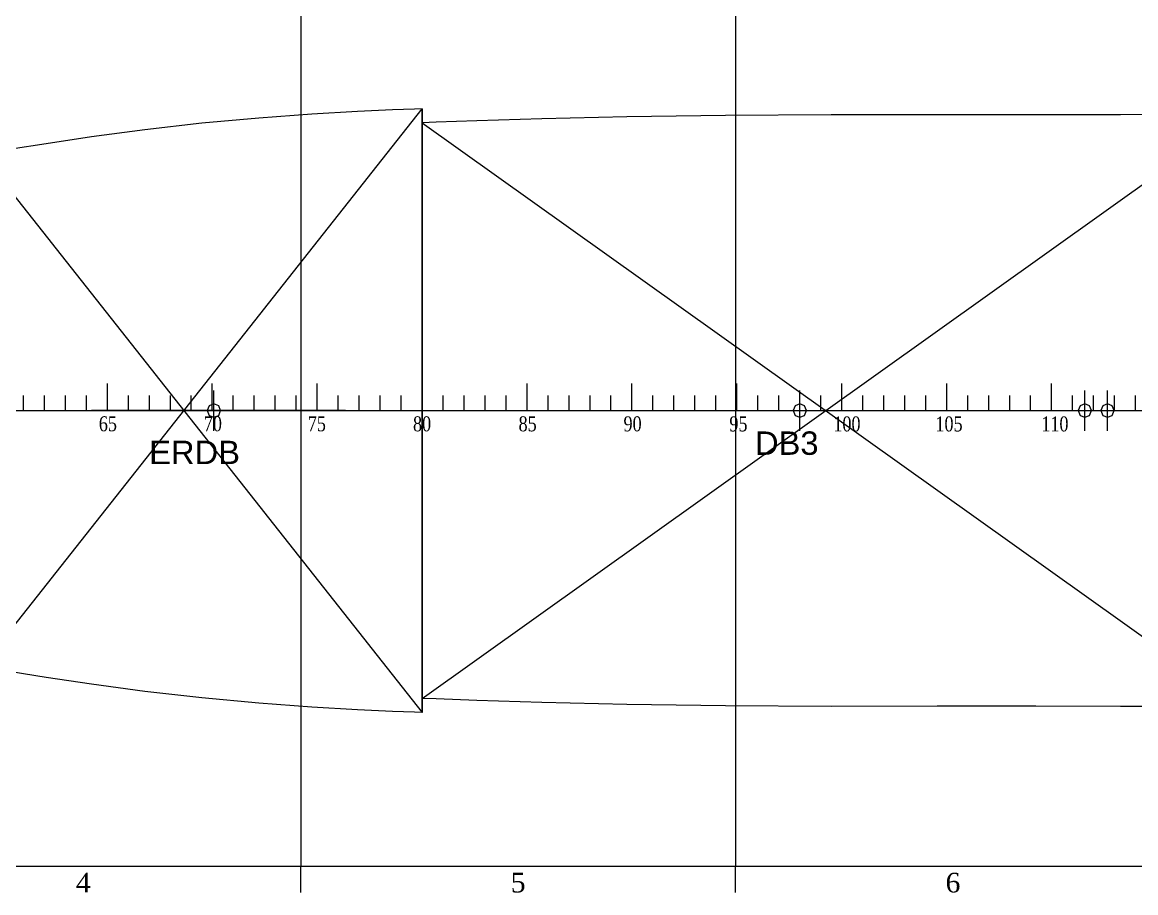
# Model space of a CAD drawing. Header units: millimetres. Extents: x -4 to 3776, y -4 to 4079.
# Drawn here: x 243.7 to 429.4, y -4.4 to 140.8 of the extents above; entities that cross this region are included whole.
import ezdxf
from ezdxf import colors
from ezdxf.entities.mleader import LeaderData, LeaderLine
from ezdxf.math import Vec2, Vec3

# ---------------------------------------------------------------- set-up
doc = ezdxf.new("R2010")
doc.units = ezdxf.units.MM
doc.linetypes.add('ACAD_ISO04W100', pattern=[30, 24, -3, 0, -3])
for name, color, linetype in [('BK_kedu', 255, 'Continuous'), ('DB3', 7, 'Continuous'), ('ERDB', 7, 'Continuous'), ('ROTATEDREFERENCEFRAME', 7, 'Continuous'), ('SHAFTTUNNEL-L', 7, 'Continuous'), ('SHAFTTUNNEL-R', 7, 'Continuous')]:
    doc.layers.add(name, color=color, linetype=linetype)
doc.layers.add('Sheet$BORDER', color=7, linetype='Continuous', true_color=0x000000)
doc.layers.add('Sheet$GRID', color=254, linetype='Continuous', true_color=0xbebebe)
doc.layers.add('刻度', color=3, linetype='ACAD_ISO04W100', lineweight=13)
doc.styles.add('ROMANC', font='ROMANC.shx', dxfattribs={"width": 0.8, "bigfont": 'HZDX.shx'})
doc.styles.get("Standard").update_dxf_attribs({"font": 'arial.ttf'})

# ---------------------------------------------------------------- blocks, each defined once
blk = doc.blocks.new('BK_0.7')
at = {"color": 4, "lineweight": 25}
for p, q in [((0, 0), (0, 4.41)), ((17.5, 0), (17.5, 4.5)), ((3.5, 0), (3.5, 2.5)), ((7, 0), (7, 2.5)), ((10.5, 0), (10.5, 2.51)), ((14, 0), (14, 2.5)), ((0, 0), (3.5, 0)), ((3.5, 0), (7, 0)), ((7, 0), (10.5, 0)), ((10.5, 0), (14, 0)), ((14, 0), (17.5, 0))]:
    blk.add_line(p, q, dxfattribs=at)
blk = doc.blocks.new('*U491')
at = {"layer": '刻度', "color": 4, "lineweight": 25}
blk.add_blockref('BK_0.7', (-8.75, -2.25), dxfattribs=at)
blk = doc.blocks.new('*U492')
at = {"layer": '刻度', "color": 0, "linetype": 'ByBlock', "lineweight": -2, "transparency": 16777216}
for p in [(140, 0), (157.5, 0), (175, 0), (192.5, 0), (210, 0), (227.5, 0), (245, 0), (262.5, 0), (280, 0), (297.5, 0), (315, 0)]:
    blk.add_blockref('*U491', p, dxfattribs=at)

msp = doc.modelspace()

# ---------------------------------------------------------------- linework, layer by layer
at = {"layer": 'DB3', "color": 4}
for p, q in [((310.372, 28.027), (446.872, 125.433)), ((310.372, 124.065), (446.872, 26.66)), ((420.905, 72.699), (420.905, 79.394)), ((424.698, 72.699), (424.698, 79.394)), ((420.116, 76.835), (419.789, 76.046)), ((420.905, 77.162), (420.116, 76.835)), ((421.694, 76.835), (420.905, 77.162)), ((422.021, 76.046), (421.694, 76.835)), ((423.909, 76.835), (423.582, 76.046)), ((424.698, 77.162), (423.909, 76.835)), ((425.486, 76.835), (424.698, 77.162)), ((425.813, 76.046), (425.486, 76.835)), ((417.558, 76.046), (424.252, 76.046)), ((419.789, 76.046), (420.116, 75.257)), ((420.116, 75.257), (420.905, 74.931)), ((420.905, 74.931), (421.694, 75.257)), ((421.35, 76.046), (428.045, 76.046)), ((421.694, 75.257), (422.021, 76.046)), ((423.582, 76.046), (423.909, 75.257)), ((423.909, 75.257), (424.698, 74.931)), ((424.698, 74.931), (425.486, 75.257)), ((425.486, 75.257), (425.813, 76.046))]:
    msp.add_line(p, q, dxfattribs=at)
for points in [[(446.872, 125.433), (444.547, 125.434), (437.729, 125.433), (426.882, 125.41), (412.747, 125.385), (396.287, 125.388), (378.622, 125.394), (360.958, 125.309), (344.497, 125.077), (330.362, 124.744), (319.516, 124.402), (312.698, 124.157), (310.372, 124.065)], [(310.372, 28.314), (310.372, 28.027), (310.372, 76.046), (310.372, 124.065), (310.372, 123.778), (310.372, 121.55), (310.372, 118.874), (310.372, 115.826), (310.372, 112.526), (310.372, 109.097), (310.372, 105.66), (310.372, 102.299), (310.372, 99.003), (310.372, 95.743), (310.372, 92.494), (310.372, 89.227), (310.372, 85.937), (310.372, 82.636), (310.372, 79.335), (310.372, 76.046), (310.372, 72.757), (310.372, 69.457), (310.372, 66.155), (310.372, 62.866), (310.372, 59.599), (310.372, 56.349), (310.372, 53.09), (310.372, 49.794), (310.372, 46.433), (310.372, 42.996), (310.372, 39.566), (310.372, 36.267), (310.372, 33.219), (310.372, 30.543), (310.372, 28.314)], [(446.872, 26.66), (444.547, 26.659), (437.729, 26.659), (426.882, 26.683), (412.747, 26.707), (396.287, 26.705), (378.622, 26.699), (360.958, 26.783), (344.497, 27.016), (330.362, 27.349), (319.516, 27.691), (312.698, 27.935), (310.372, 28.027)]]:
    msp.add_lwpolyline(points, dxfattribs=at)
at = {"layer": 'ERDB', "color": 4}
for p, q in [((236.872, 33.285), (310.372, 126.405)), ((236.872, 118.807), (310.372, 25.688)), ((275.646, 72.699), (275.646, 79.394)), ((274.857, 76.835), (274.53, 76.046)), ((275.646, 77.162), (274.857, 76.835)), ((276.435, 76.835), (275.646, 77.162)), ((276.762, 76.046), (276.435, 76.835)), ((272.299, 76.046), (278.994, 76.046)), ((273.326, 76.046), (280.021, 76.046)), ((274.53, 76.046), (274.857, 75.257)), ((274.857, 75.257), (275.646, 74.931)), ((275.646, 74.931), (276.435, 75.257)), ((276.435, 75.257), (276.762, 76.046))]:
    msp.add_line(p, q, dxfattribs=at)
for points in [[(310.372, 126.405), (309.12, 126.365), (305.449, 126.25), (299.609, 125.977), (291.997, 125.506), (283.134, 124.841), (273.622, 123.984), (264.111, 122.896), (255.247, 121.716), (247.636, 120.588), (241.796, 119.656), (238.125, 119.035), (236.872, 118.807)], [(310.372, 26.526), (310.372, 25.688), (310.372, 76.046), (310.372, 126.405), (310.372, 125.567), (310.372, 123.778), (310.372, 121.55), (310.372, 118.874), (310.372, 115.826), (310.372, 112.526), (310.372, 109.097), (310.372, 105.66), (310.372, 102.299), (310.372, 99.003), (310.372, 95.743), (310.372, 92.494), (310.372, 89.227), (310.372, 85.937), (310.372, 82.636), (310.372, 79.335), (310.372, 76.046), (310.372, 72.757), (310.372, 69.457), (310.372, 66.155), (310.372, 62.866), (310.372, 59.599), (310.372, 56.349), (310.372, 53.09), (310.372, 49.794), (310.372, 46.433), (310.372, 42.996), (310.372, 39.566), (310.372, 36.267), (310.372, 33.219), (310.372, 30.543), (310.372, 28.314), (310.372, 26.526)], [(291.997, 76.046), (283.134, 76.046), (273.622, 76.046), (264.111, 76.046), (255.247, 76.048)], [(264.111, 76.046), (255.247, 76.046)], [(291.997, 76.045), (283.134, 76.043), (273.622, 76.042), (264.111, 76.042), (255.247, 76.045)], [(297.609, 76.047), (289.997, 76.048), (281.134, 76.05), (271.622, 76.051), (262.111, 76.05)], [(297.609, 76.046), (289.997, 76.046), (281.134, 76.046), (271.622, 76.046), (262.111, 76.046)], [(297.609, 76.046), (289.997, 76.045), (281.134, 76.043), (271.622, 76.042), (262.111, 76.043)], [(291.997, 76.048), (283.134, 76.049), (273.622, 76.051), (264.111, 76.051)], [(310.372, 25.688), (309.12, 25.727), (305.449, 25.843), (299.609, 26.115), (291.997, 26.586), (283.134, 27.252), (273.622, 28.109), (264.111, 29.197), (255.247, 30.377), (247.636, 31.505), (241.796, 32.437), (238.125, 33.058), (236.872, 33.285)]]:
    msp.add_lwpolyline(points, dxfattribs=at)
at = {"layer": 'ROTATEDREFERENCEFRAME', "color": 255}
msp.add_line((39.495, 76.046), (709.495, 76.046), dxfattribs=at)
at = {"layer": 'SHAFTTUNNEL-L', "color": 4}
for p, q in [((373.372, 72.699), (373.372, 79.394)), ((372.583, 76.835), (372.257, 76.046)), ((373.372, 77.162), (372.583, 76.835)), ((374.161, 76.835), (373.372, 77.162)), ((374.488, 76.046), (374.161, 76.835)), ((370.025, 76.046), (376.72, 76.046)), ((372.257, 76.046), (372.583, 75.257)), ((372.583, 75.257), (373.372, 74.931)), ((373.372, 74.931), (374.161, 75.257)), ((374.161, 75.257), (374.488, 76.046))]:
    msp.add_line(p, q, dxfattribs=at)
at = {"layer": 'SHAFTTUNNEL-R', "color": 4}
for p, q in [((373.372, 72.699), (373.372, 79.394)), ((372.583, 76.835), (372.257, 76.046)), ((373.372, 77.162), (372.583, 76.835)), ((374.161, 76.835), (373.372, 77.162)), ((374.488, 76.046), (374.161, 76.835)), ((370.025, 76.046), (376.72, 76.046)), ((372.257, 76.046), (372.583, 75.257)), ((372.583, 75.257), (373.372, 74.931)), ((373.372, 74.931), (374.161, 75.257)), ((374.161, 75.257), (374.488, 76.046))]:
    msp.add_line(p, q, dxfattribs=at)
at = {"layer": 'Sheet$BORDER', "color": 6, "true_color": 0xff00ff}
for p, q in [((-4.361, 0.013), (874.726, 0.013)), ((290.124, -4.355), (290.124, 0.013)), ((362.653, -4.355), (362.653, 0.013))]:
    msp.add_line(p, q, dxfattribs=at)
at = {"layer": 'Sheet$GRID'}
for points in [[(290.124, 608.276), (290.124, 0.013)], [(362.653, 608.276), (362.653, 0.013)], [(0.007, 76.046), (870.358, 76.046)]]:
    msp.add_lwpolyline(points, dxfattribs=at)

# ---------------------------------------------------------------- block references
at = {"layer": '刻度', "color": 4, "lineweight": 25}
msp.add_blockref('*U492', (109.122, 78.297), dxfattribs=at)

# ---------------------------------------------------------------- texts
at = {"layer": 'DB3', "color": 4}
msp.add_text('DB3 ', height=3.9042, dxfattribs=at).set_placement((365.887, 68.667))
at = {"layer": 'ERDB', "color": 4}
msp.add_text('ERDB', height=3.9042, dxfattribs=at).set_placement((264.838, 67.12))
at = {"layer": 'Sheet$BORDER', "char_height": 3.2761, "attachment_point": 2, "line_spacing_factor": 0.963855}
for s, insert, width in [('\\fTimes New Roman;4', (253.859, -1.079), 5.48158), ('\\fTimes New Roman;5', (326.389, -1.079), 5.1604), ('\\fTimes New Roman;6', (398.918, -1.079), 5.3317)]:
    msp.add_mtext(s, dxfattribs=dict(at, insert=insert, width=width))
at = {"layer": '刻度', "color": 4, "lineweight": 25, "char_height": 2.5, "attachment_point": 1, "style": 'ROMANC'}
for s, insert in [('{\\fTimes New Roman|b0|i0|c0|p18;65}', (256.445, 75.105)), ('{\\fTimes New Roman|b0|i0|c0|p18;70}', (273.958, 75.105)), ('{\\fTimes New Roman|b0|i0|c0|p18;75}', (291.298, 75.098)), ('{\\fTimes New Roman|b0|i0|c0|p18;80}', (308.851, 75.09)), ('{\\fTimes New Roman|b0|i0|c0|p18;85}', (326.455, 75.09)), ('{\\fTimes New Roman|b0|i0|c0|p18;90}', (343.965, 75.09)), ('{\\fTimes New Roman|b0|i0|c0|p18;95}', (361.62, 75.083)), ('{\\fTimes New Roman|b0|i0|c0|p18;100}', (378.962, 75.076)), ('{\\fTimes New Roman|b0|i0|c0|p18;105}', (395.986, 75.076)), ('{\\fTimes New Roman|b0|i0|c0|p18;110}', (413.652, 75.076))]:
    msp.add_mtext_dynamic_manual_height_columns(s, width=3.91495, gutter_width=15, heights=[2.449], dxfattribs=dict(at, insert=insert))

# ---------------------------------------------------------------- leaders
at = {"layer": 'BK_kedu'}
ml = msp.add_multileader_mtext('Standard', dxfattribs=at)
ml.set_content('', color=256)
ml.set_leader_properties()
ml.build(insert=Vec2(0, 0))
ml.multileader.update_dxf_attribs({"text_right_attachment_type": 6, "dogleg_length": 0.36, "arrow_head_size": 0.18})
ctx = ml.context
ctx.base_point, ctx.char_height, ctx.arrow_head_size, ctx.landing_gap_size, ctx.plane_origin = Vec3(3775.999, 4079.328), 0.18, 0.18, 0.09, Vec3(3774.639, 4079.328)
ctx.right_attachment = 6
notes = []
notes.append((ctx, [(0, (0, 0, 0), (0, 0), (1, 0), 1, [])]))
ctx.mtext.insert, ctx.mtext.flow_direction = Vec3(3776.089, 4079.418), 5
for ctx, leaders in notes:
    for number, flags, end, landing, length, lines in leaders:
        leader = LeaderData()
        leader.index, (leader.has_last_leader_line, leader.has_dogleg_vector, leader.attachment_direction) = number, flags
        leader.last_leader_point, leader.dogleg_vector, leader.dogleg_length = Vec3(end), Vec3(landing), length
        for number, points, colour, breaks in lines:
            line = LeaderLine()
            line.index, line.vertices, line.color, line.breaks = number, Vec3.list(points), colors.encode_raw_color(colour), breaks
            leader.lines.append(line)
        ctx.leaders.append(leader)

doc.saveas('drawing.dxf')
